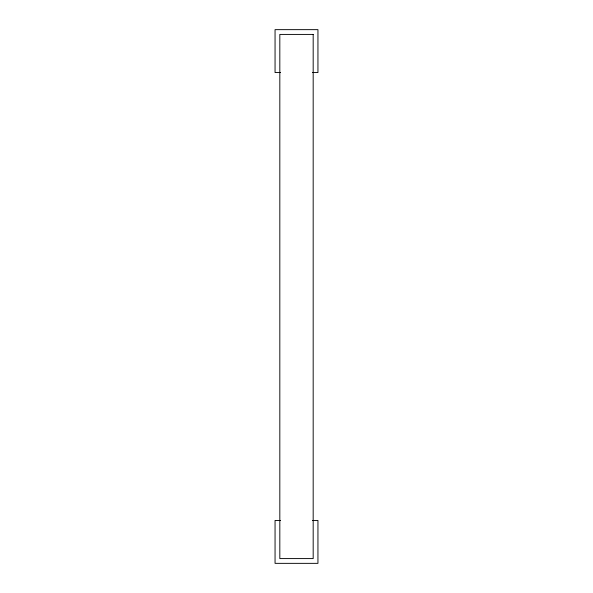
<?xml version="1.0" encoding="UTF-8"?>
<svg xmlns="http://www.w3.org/2000/svg" width="593" height="593" viewBox="0 0 593 593"><rect width="100%" height="100%" fill="white"/><g stroke="black" fill="none" stroke-linecap="round" stroke-linejoin="round"><path stroke-width="0.89" d="M280.533 72.539L275.056 72.539L275.056 29.65L317.944 29.65L317.944 72.539L312.467 72.539M280.533 520.461L275.056 520.461L275.056 563.35L317.944 563.35L317.944 520.461L312.467 520.461M313.178 34.416L279.822 34.416L279.822 558.584L313.178 558.584L313.178 34.416"/></g></svg>
